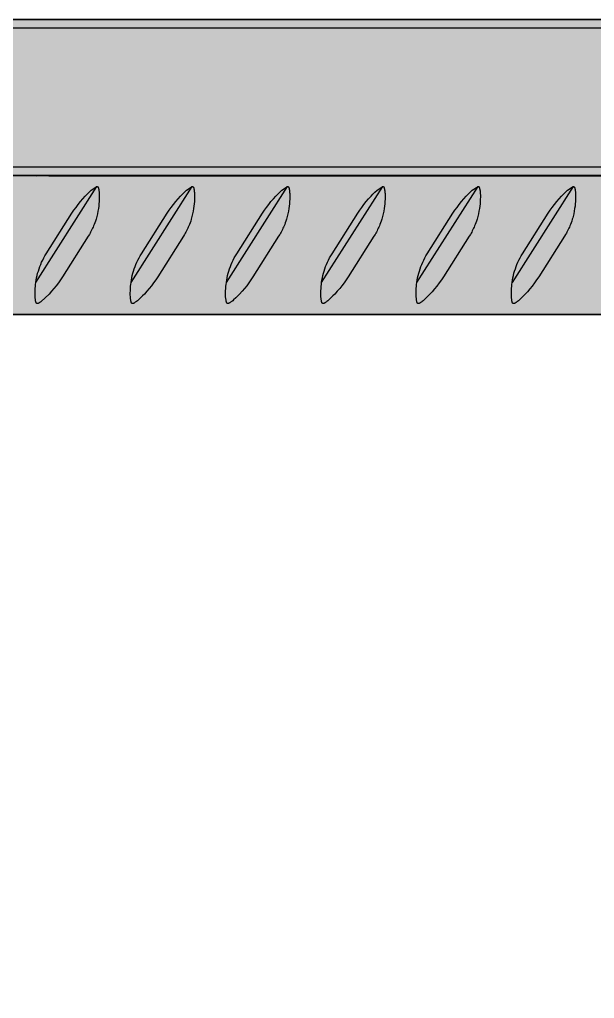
# Model space of a CAD drawing. Header units: millimetres. Extents: x -8 to 1608, y -703 to 404.
# Drawn here: x 1388.2 to 1454.6, y 291 to 404 of the extents above; entities that cross this region are included whole.
import ezdxf

# ---------------------------------------------------------------- set-up
doc = ezdxf.new("R2010")
doc.units = ezdxf.units.MM
doc.layers.add('Blocks', color=7, linetype='Continuous')
doc.layers.add('Blocks$Fill', color=7, linetype='Continuous', true_color=0xffffff)
doc.layers.add('Blocks$Inner', color=7, linetype='Continuous', lineweight=25, true_color=0x007f00)
doc.layers.add('Blocks$Outline', color=7, linetype='Continuous', lineweight=35, true_color=0xff3f3f)

# ---------------------------------------------------------------- blocks, each defined once
blk = doc.blocks.new('Rebar Coffee Table Side')
at = {"layer": 'Blocks$Fill'}
h = blk.add_hatch(color=256, dxfattribs=at)
h.paths.add_polyline_path([(94.85, 185.25), (95.1, 184.98), (108.8, 184.98), (550.85, 184.98), (550.85, 4), (550.85, 1.93), (550.85, 1.86), (550.86, 1.8), (550.87, 1.73), (550.88, 1.66), (550.89, 1.59), (550.91, 1.53), (550.92, 1.46), (550.94, 1.39), (550.97, 1.33), (550.99, 1.27), (551.02, 1.2), (551.04, 1.14), (551.07, 1.08), (551.11, 1.02), (551.14, 0.96), (551.18, 0.9), (551.22, 0.85), (551.26, 0.79), (551.3, 0.74), (551.34, 0.69), (551.39, 0.63), (551.44, 0.59), (551.49, 0.54), (551.54, 0.49), (551.59, 0.45), (551.64, 0.41), (551.7, 0.37), (551.75, 0.33), (551.81, 0.29), (551.87, 0.26), (551.93, 0.22), (551.99, 0.19), (552.05, 0.17), (552.12, 0.14), (552.18, 0.12), (552.25, 0.09), (552.31, 0.07), (552.38, 0.06), (552.44, 0.04), (552.51, 0.03), (552.58, 0.02), (552.65, 0.01), (552.71, 0), (552.78, 0), (552.85, 0), (564.92, 0), (564.99, 0), (565.05, 0.01), (565.12, 0.02), (565.19, 0.03), (565.26, 0.04), (565.32, 0.06), (565.39, 0.07), (565.46, 0.09), (565.52, 0.12), (565.58, 0.14), (565.65, 0.17), (565.71, 0.19), (565.77, 0.22), (565.83, 0.26), (565.89, 0.29), (565.95, 0.33), (566, 0.37), (566.06, 0.41), (566.11, 0.45), (566.16, 0.49), (566.22, 0.54), (566.26, 0.59), (566.31, 0.63), (566.36, 0.69), (566.4, 0.74), (566.44, 0.79), (566.48, 0.85), (566.52, 0.9), (566.56, 0.96), (566.59, 1.02), (566.63, 1.08), (566.66, 1.14), (566.68, 1.2), (566.71, 1.27), (566.73, 1.33), (566.76, 1.39), (566.78, 1.46), (566.79, 1.53), (566.81, 1.59), (566.82, 1.66), (566.83, 1.73), (566.84, 1.8), (566.85, 1.86), (566.85, 1.93), (566.85, 2), (566.85, 397), (559.35, 397), (550.85, 397), (550.85, 385.98), (429.14, 385.98), (428.89, 386), (546.85, 386), (547.85, 387), (547.85, 403), (546.85, 404), (98.85, 404), (97.85, 403), (97.85, 387), (98.85, 386), (216.81, 386), (216.57, 385.98), (95.1, 385.98), (94.85, 385.72), (94.85, 397), (91.78, 397), (87.79, 397), (86.36, 397), (78.85, 397), (78.85, 3), (78.85, 1.93), (78.85, 1.86), (78.86, 1.8), (78.87, 1.73), (78.88, 1.66), (78.89, 1.59), (78.91, 1.53), (78.92, 1.46), (78.94, 1.39), (78.97, 1.33), (78.99, 1.27), (79.02, 1.2), (79.04, 1.14), (79.07, 1.08), (79.11, 1.02), (79.14, 0.96), (79.18, 0.9), (79.22, 0.85), (79.26, 0.79), (79.3, 0.74), (79.34, 0.69), (79.39, 0.63), (79.44, 0.59), (79.49, 0.54), (79.54, 0.49), (79.59, 0.45), (79.64, 0.41), (79.7, 0.37), (79.75, 0.33), (79.81, 0.29), (79.87, 0.26), (79.93, 0.22), (79.99, 0.19), (80.05, 0.17), (80.12, 0.14), (80.18, 0.12), (80.25, 0.09), (80.31, 0.07), (80.38, 0.06), (80.44, 0.04), (80.51, 0.03), (80.58, 0.02), (80.65, 0.01), (80.71, 0), (80.78, 0), (80.85, 0), (92.92, 0), (92.99, 0), (93.05, 0.01), (93.12, 0.02), (93.19, 0.03), (93.26, 0.04), (93.32, 0.06), (93.39, 0.07), (93.46, 0.09), (93.52, 0.12), (93.58, 0.14), (93.65, 0.17), (93.71, 0.19), (93.77, 0.22), (93.83, 0.26), (93.89, 0.29), (93.95, 0.33), (94, 0.37), (94.06, 0.41), (94.11, 0.45), (94.16, 0.49), (94.22, 0.54), (94.26, 0.59), (94.31, 0.63), (94.36, 0.69), (94.4, 0.74), (94.44, 0.79), (94.48, 0.85), (94.52, 0.9), (94.56, 0.96), (94.59, 1.02), (94.63, 1.08), (94.66, 1.14), (94.68, 1.2), (94.71, 1.27), (94.73, 1.33), (94.76, 1.39), (94.78, 1.46), (94.79, 1.53), (94.81, 1.59), (94.82, 1.66), (94.83, 1.73), (94.84, 1.8), (94.85, 1.86), (94.85, 1.93), (94.85, 2)], flags=0)
h.paths.add_polyline_path([(322.15, 200.98), (95.1, 200.98), (94.85, 200.72), (94.85, 370.25), (95.1, 369.98), (108.8, 369.98), (550.85, 369.98), (550.85, 200.98), (404.73, 200.98), (323.64, 200.98)], flags=0)
at = {"layer": 'Blocks$Inner'}
for p, q in [((428.89, 386), (429.14, 385.98)), ((489.69, 384.74), (482.63, 373.65))]:
    blk.add_line(p, q, dxfattribs=at)
for points in [[(97.85, 403), (98.85, 404), (546.85, 404), (547.85, 403)], [(482.67, 373.92), (482.72, 374.19), (482.77, 374.45), (482.84, 374.72), (482.92, 374.98), (483, 375.24), (483.09, 375.5), (483.19, 375.75), (483.3, 376.01), (483.42, 376.25), (483.55, 376.49), (483.68, 376.73), (483.83, 376.97), (486.8, 381.64), (487.03, 381.99), (487.27, 382.33), (487.52, 382.67), (487.78, 383), (488.06, 383.32), (488.34, 383.63), (488.56, 383.86), (488.79, 384.09), (489.03, 384.31), (489.69, 384.74), (489.7, 384.74), (489.7, 384.74), (489.7, 384.74), (489.71, 384.74), (489.71, 384.74), (489.72, 384.74), (489.72, 384.74), (489.72, 384.74), (489.73, 384.74), (489.73, 384.74), (489.73, 384.73), (489.74, 384.73), (489.74, 384.73), (489.75, 384.73), (489.75, 384.73), (489.75, 384.73), (489.75, 384.73), (489.76, 384.73), (489.76, 384.72), (489.76, 384.72), (489.77, 384.72), (489.77, 384.72), (489.77, 384.72), (489.77, 384.71), (489.78, 384.71), (489.78, 384.71), (489.78, 384.71), (489.79, 384.7), (489.79, 384.7), (489.79, 384.7), (489.79, 384.69), (489.8, 384.69), (489.8, 384.69), (489.8, 384.68), (489.81, 384.68), (489.81, 384.68), (489.81, 384.67), (489.81, 384.67), (489.82, 384.66), (489.82, 384.66), (489.82, 384.66), (489.83, 384.65), (489.83, 384.64), (489.84, 384.63), (489.84, 384.62), (489.84, 384.61), (489.85, 384.59), (489.85, 384.58), (489.86, 384.57), (489.87, 384.54), (489.87, 384.52), (489.88, 384.47), (489.89, 384.43), (489.9, 384.38), (489.91, 384.34), (489.92, 384.24), (489.93, 384.15), (489.94, 384.05), (489.95, 383.94), (489.96, 383.72), (489.96, 383.5), (489.95, 383.26), (489.94, 383.01), (489.92, 382.74), (489.89, 382.46), (489.85, 382.18), (489.8, 381.88), (489.74, 381.58), (489.7, 381.43), (489.66, 381.27), (489.62, 381.12), (489.58, 380.97), (489.51, 380.75), (489.44, 380.54), (489.37, 380.35), (489.3, 380.2), (489.24, 380.05), (489.17, 379.91), (489.1, 379.76), (489.03, 379.62), (488.96, 379.48), (488.89, 379.35), (488.81, 379.21), (488.67, 378.99), (485.7, 374.32), (485.46, 373.96), (485.21, 373.6), (484.95, 373.25), (484.68, 372.91), (484.39, 372.58), (484.1, 372.26), (483.79, 371.95), (483.47, 371.66), (483.36, 371.56), (483.25, 371.47), (483.19, 371.42), (483.12, 371.37), (483.06, 371.33), (483.04, 371.32), (483.01, 371.3), (482.99, 371.29), (482.96, 371.27), (482.94, 371.26), (482.93, 371.26), (482.92, 371.25), (482.91, 371.25), (482.9, 371.24), (482.89, 371.24), (482.88, 371.24), (482.87, 371.23), (482.86, 371.23), (482.85, 371.23), (482.85, 371.23), (482.84, 371.23), (482.83, 371.22), (482.83, 371.22), (482.82, 371.22), (482.82, 371.22), (482.82, 371.22), (482.81, 371.22), (482.81, 371.22), (482.8, 371.22), (482.8, 371.22), (482.8, 371.22), (482.79, 371.22), (482.79, 371.22), (482.79, 371.22), (482.78, 371.22), (482.78, 371.22), (482.77, 371.22), (482.77, 371.22), (482.77, 371.23), (482.77, 371.23), (482.76, 371.23), (482.76, 371.23), (482.76, 371.23), (482.75, 371.23), (482.75, 371.23), (482.75, 371.23), (482.74, 371.23), (482.74, 371.24), (482.74, 371.24), (482.74, 371.24), (482.73, 371.24), (482.73, 371.24), (482.73, 371.25), (482.72, 371.25), (482.72, 371.25), (482.72, 371.25), (482.72, 371.26), (482.71, 371.26), (482.71, 371.26), (482.71, 371.26), (482.7, 371.27), (482.7, 371.27), (482.7, 371.27), (482.7, 371.27), (482.7, 371.28), (482.69, 371.28), (482.69, 371.29), (482.69, 371.29), (482.68, 371.3), (482.68, 371.3), (482.68, 371.31), (482.67, 371.32), (482.67, 371.32), (482.66, 371.33), (482.66, 371.34), (482.66, 371.35), (482.65, 371.36), (482.65, 371.37), (482.64, 371.39), (482.64, 371.4), (482.63, 371.42), (482.63, 371.45), (482.62, 371.47), (482.61, 371.5), (482.6, 371.58), (482.59, 371.66), (482.58, 371.73), (482.57, 371.81), (482.55, 372.02), (482.54, 372.24), (482.54, 372.47), (482.55, 372.7), (482.56, 372.96), (482.58, 373.22), (482.6, 373.43), (482.63, 373.65)]]:
    blk.add_lwpolyline(points, close=True, dxfattribs=at)
for points in [[(547.85, 403), (547.85, 387), (546.85, 386), (98.85, 386), (427.89, 386), (98.85, 386), (97.85, 387), (547.85, 387)], [(559.35, 397), (557.91, 397), (553.92, 397), (550.85, 397), (550.85, 385.98), (404.73, 385.98), (338.73, 385.98), (272.73, 385.98)], [(427.65, 385.98), (427.9, 386), (428.87, 386)], [(272.73, 369.98), (338.73, 369.98), (404.73, 369.98), (550.85, 369.98), (550.85, 200.98), (404.73, 200.98), (338.73, 200.98), (272.73, 200.98)], [(427.63, 373.65), (427.67, 373.92), (427.72, 374.19), (427.77, 374.45), (427.84, 374.72), (427.92, 374.98), (428, 375.24), (428.09, 375.5), (428.19, 375.75), (428.3, 376.01), (428.42, 376.25), (428.55, 376.49), (428.68, 376.73), (428.83, 376.97), (431.8, 381.64), (432.03, 381.99), (432.27, 382.33), (432.52, 382.67), (432.78, 383), (433.06, 383.32), (433.34, 383.63), (433.56, 383.86), (433.79, 384.09), (434.03, 384.31), (434.69, 384.74), (434.7, 384.74), (434.7, 384.74), (434.7, 384.74), (434.71, 384.74), (434.71, 384.74), (434.72, 384.74), (434.72, 384.74), (434.72, 384.74), (434.73, 384.74), (434.73, 384.74), (434.73, 384.73), (434.74, 384.73), (434.74, 384.73), (434.75, 384.73), (434.75, 384.73), (434.75, 384.73), (434.75, 384.73), (434.76, 384.73), (434.76, 384.72), (434.76, 384.72), (434.77, 384.72), (434.77, 384.72), (434.77, 384.72), (434.77, 384.71), (434.78, 384.71), (434.78, 384.71), (434.78, 384.71), (434.79, 384.7), (434.79, 384.7), (434.79, 384.7), (434.79, 384.69), (434.8, 384.69), (434.8, 384.69), (434.8, 384.68), (434.81, 384.68), (434.81, 384.68), (434.81, 384.67), (434.81, 384.67), (434.82, 384.66), (434.82, 384.66), (434.82, 384.66), (434.83, 384.65), (434.83, 384.64), (434.84, 384.63), (434.84, 384.62), (434.84, 384.61), (434.85, 384.59), (434.85, 384.58), (434.86, 384.57), (434.87, 384.54), (434.87, 384.52), (434.88, 384.47), (434.89, 384.43), (434.9, 384.38), (434.91, 384.34), (434.92, 384.24), (434.93, 384.15), (434.94, 384.05), (434.95, 383.94), (434.96, 383.72), (434.96, 383.5), (434.95, 383.26), (434.94, 383.01), (434.92, 382.74), (434.89, 382.46), (434.85, 382.18), (434.8, 381.88), (434.74, 381.58), (434.7, 381.43), (434.66, 381.27), (434.62, 381.12), (434.58, 380.97), (434.51, 380.75), (434.44, 380.54), (434.37, 380.35), (434.3, 380.2), (434.24, 380.05), (434.17, 379.91), (434.1, 379.76), (434.03, 379.62), (433.96, 379.48), (433.89, 379.35), (433.81, 379.21), (433.67, 378.99), (430.7, 374.32), (430.47, 373.97), (430.23, 373.63), (429.98, 373.29), (429.72, 372.96), (429.44, 372.64), (429.16, 372.33), (428.25, 371.47), (428.19, 371.42), (428.12, 371.37), (428.06, 371.33), (428.04, 371.32), (428.01, 371.3), (427.99, 371.29), (427.96, 371.27), (427.94, 371.26), (427.93, 371.26), (427.92, 371.25), (427.91, 371.25), (427.9, 371.24), (427.89, 371.24), (427.88, 371.24), (427.87, 371.23), (427.86, 371.23), (427.85, 371.23), (427.85, 371.23), (427.84, 371.23), (427.83, 371.22), (427.83, 371.22), (427.82, 371.22), (427.82, 371.22), (427.82, 371.22), (427.81, 371.22), (427.81, 371.22), (427.8, 371.22), (427.8, 371.22), (427.8, 371.22), (427.79, 371.22), (427.79, 371.22), (427.79, 371.22), (427.78, 371.22), (427.78, 371.22), (427.77, 371.22), (427.77, 371.22), (427.77, 371.23), (427.77, 371.23), (427.76, 371.23), (427.76, 371.23), (427.76, 371.23), (427.75, 371.23), (427.75, 371.23), (427.75, 371.23), (427.74, 371.23), (427.74, 371.24), (427.74, 371.24), (427.74, 371.24), (427.73, 371.24), (427.73, 371.24), (427.73, 371.25), (427.72, 371.25), (427.72, 371.25), (427.72, 371.25), (427.72, 371.26), (427.71, 371.26), (427.71, 371.26), (427.71, 371.26), (427.7, 371.27), (427.7, 371.27), (427.7, 371.27), (427.7, 371.27), (427.7, 371.28), (427.69, 371.28), (427.69, 371.29), (427.69, 371.29), (427.68, 371.3), (427.68, 371.3), (427.68, 371.31), (427.67, 371.32), (427.67, 371.32), (427.66, 371.33), (427.66, 371.34), (427.66, 371.35), (427.65, 371.36), (427.65, 371.37), (427.64, 371.39), (427.64, 371.4), (427.63, 371.42), (427.63, 371.45), (427.62, 371.47), (427.61, 371.5), (427.6, 371.58), (427.59, 371.66), (427.58, 371.73), (427.57, 371.81), (427.55, 372.02), (427.54, 372.24), (427.54, 372.47), (427.55, 372.7), (427.56, 372.96), (427.58, 373.22), (427.6, 373.43), (427.63, 373.65), (434.69, 384.74)], [(438.63, 373.65), (438.67, 373.92), (438.72, 374.19), (438.77, 374.45), (438.84, 374.72), (438.92, 374.98), (439, 375.24), (439.09, 375.5), (439.19, 375.75), (439.3, 376.01), (439.42, 376.25), (439.55, 376.49), (439.68, 376.73), (439.83, 376.97), (442.8, 381.64), (443.03, 381.99), (443.27, 382.33), (443.52, 382.67), (443.78, 383), (444.06, 383.32), (444.34, 383.63), (444.56, 383.86), (444.79, 384.09), (445.03, 384.31), (445.69, 384.74), (445.7, 384.74), (445.7, 384.74), (445.7, 384.74), (445.71, 384.74), (445.71, 384.74), (445.72, 384.74), (445.72, 384.74), (445.72, 384.74), (445.73, 384.74), (445.73, 384.74), (445.73, 384.73), (445.74, 384.73), (445.74, 384.73), (445.75, 384.73), (445.75, 384.73), (445.75, 384.73), (445.75, 384.73), (445.76, 384.73), (445.76, 384.72), (445.76, 384.72), (445.77, 384.72), (445.77, 384.72), (445.77, 384.72), (445.77, 384.71), (445.78, 384.71), (445.78, 384.71), (445.78, 384.71), (445.79, 384.7), (445.79, 384.7), (445.79, 384.7), (445.79, 384.69), (445.8, 384.69), (445.8, 384.69), (445.8, 384.68), (445.81, 384.68), (445.81, 384.68), (445.81, 384.67), (445.81, 384.67), (445.82, 384.66), (445.82, 384.66), (445.82, 384.66), (445.83, 384.65), (445.83, 384.64), (445.84, 384.63), (445.84, 384.62), (445.84, 384.61), (445.85, 384.59), (445.85, 384.58), (445.86, 384.57), (445.87, 384.54), (445.87, 384.52), (445.88, 384.47), (445.89, 384.43), (445.9, 384.38), (445.91, 384.34), (445.92, 384.24), (445.93, 384.15), (445.94, 384.05), (445.95, 383.94), (445.96, 383.72), (445.96, 383.5), (445.95, 383.26), (445.94, 383.01), (445.92, 382.74), (445.89, 382.46), (445.85, 382.18), (445.8, 381.88), (445.74, 381.58), (445.7, 381.43), (445.66, 381.27), (445.62, 381.12), (445.58, 380.97), (445.51, 380.75), (445.44, 380.54), (445.37, 380.35), (445.3, 380.2), (445.24, 380.05), (445.17, 379.91), (445.1, 379.76), (445.03, 379.62), (444.96, 379.48), (444.89, 379.35), (444.81, 379.21), (444.67, 378.99), (441.7, 374.32), (441.47, 373.97), (441.23, 373.63), (440.98, 373.29), (440.72, 372.96), (440.44, 372.64), (440.16, 372.33), (439.94, 372.1), (439.71, 371.87), (439.47, 371.66), (439.36, 371.56), (439.25, 371.47), (439.19, 371.42), (439.12, 371.37), (439.06, 371.33), (439.04, 371.32), (439.01, 371.3), (438.99, 371.29), (438.96, 371.27), (438.94, 371.26), (438.93, 371.26), (438.92, 371.25), (438.91, 371.25), (438.9, 371.24), (438.89, 371.24), (438.88, 371.24), (438.87, 371.23), (438.86, 371.23), (438.85, 371.23), (438.85, 371.23), (438.84, 371.23), (438.83, 371.22), (438.83, 371.22), (438.82, 371.22), (438.82, 371.22), (438.82, 371.22), (438.81, 371.22), (438.81, 371.22), (438.8, 371.22), (438.8, 371.22), (438.8, 371.22), (438.79, 371.22), (438.79, 371.22), (438.79, 371.22), (438.78, 371.22), (438.78, 371.22), (438.77, 371.22), (438.77, 371.22), (438.77, 371.23), (438.77, 371.23), (438.76, 371.23), (438.76, 371.23), (438.76, 371.23), (438.75, 371.23), (438.75, 371.23), (438.75, 371.23), (438.74, 371.23), (438.74, 371.24), (438.74, 371.24), (438.74, 371.24), (438.73, 371.24), (438.73, 371.24), (438.73, 371.25), (438.72, 371.25), (438.72, 371.25), (438.72, 371.25), (438.72, 371.26), (438.71, 371.26), (438.71, 371.26), (438.71, 371.26), (438.7, 371.27), (438.7, 371.27), (438.7, 371.27), (438.7, 371.27), (438.7, 371.28), (438.69, 371.28), (438.69, 371.29), (438.69, 371.29), (438.68, 371.3), (438.68, 371.3), (438.68, 371.31), (438.67, 371.32), (438.67, 371.32), (438.66, 371.33), (438.66, 371.34), (438.66, 371.35), (438.65, 371.36), (438.65, 371.37), (438.64, 371.39), (438.64, 371.4), (438.63, 371.42), (438.63, 371.45), (438.62, 371.47), (438.61, 371.5), (438.6, 371.58), (438.59, 371.66), (438.58, 371.73), (438.57, 371.81), (438.55, 372.02), (438.54, 372.24), (438.54, 372.47), (438.55, 372.7), (438.56, 372.96), (438.58, 373.22), (438.6, 373.43), (438.63, 373.65), (445.69, 384.74)], [(449.63, 373.65), (449.67, 373.92), (449.72, 374.19), (449.77, 374.45), (449.84, 374.72), (449.92, 374.98), (450, 375.24), (450.09, 375.5), (450.19, 375.75), (450.3, 376.01), (450.42, 376.25), (450.55, 376.49), (450.68, 376.73), (450.83, 376.97), (453.8, 381.64), (454.03, 381.99), (454.27, 382.33), (454.52, 382.67), (454.78, 383), (455.06, 383.32), (455.34, 383.63), (455.56, 383.86), (455.79, 384.09), (456.03, 384.31), (456.69, 384.74), (456.7, 384.74), (456.7, 384.74), (456.7, 384.74), (456.71, 384.74), (456.71, 384.74), (456.72, 384.74), (456.72, 384.74), (456.72, 384.74), (456.73, 384.74), (456.73, 384.74), (456.73, 384.73), (456.74, 384.73), (456.74, 384.73), (456.75, 384.73), (456.75, 384.73), (456.75, 384.73), (456.75, 384.73), (456.76, 384.73), (456.76, 384.72), (456.76, 384.72), (456.77, 384.72), (456.77, 384.72), (456.77, 384.72), (456.77, 384.71), (456.78, 384.71), (456.78, 384.71), (456.78, 384.71), (456.79, 384.7), (456.79, 384.7), (456.79, 384.7), (456.79, 384.69), (456.8, 384.69), (456.8, 384.69), (456.8, 384.68), (456.81, 384.68), (456.81, 384.68), (456.81, 384.67), (456.81, 384.67), (456.82, 384.66), (456.82, 384.66), (456.82, 384.66), (456.83, 384.65), (456.83, 384.64), (456.84, 384.63), (456.84, 384.62), (456.84, 384.61), (456.85, 384.59), (456.85, 384.58), (456.86, 384.57), (456.87, 384.54), (456.87, 384.52), (456.88, 384.47), (456.89, 384.43), (456.9, 384.38), (456.91, 384.34), (456.92, 384.24), (456.93, 384.15), (456.94, 384.05), (456.95, 383.94), (456.96, 383.72), (456.96, 383.5), (456.95, 383.26), (456.94, 383.01), (456.92, 382.74), (456.89, 382.46), (456.85, 382.18), (456.8, 381.88), (456.74, 381.58), (456.7, 381.43), (456.66, 381.27), (456.62, 381.12), (456.58, 380.97), (456.51, 380.75), (456.44, 380.54), (456.37, 380.35), (456.3, 380.2), (456.24, 380.05), (456.17, 379.91), (456.1, 379.76), (456.03, 379.62), (455.96, 379.48), (455.89, 379.35), (455.81, 379.21), (455.67, 378.99), (452.7, 374.32), (452.47, 373.97), (452.23, 373.63), (451.98, 373.29), (451.72, 372.96), (451.44, 372.64), (451.16, 372.33), (450.94, 372.1), (450.71, 371.87), (450.47, 371.66), (450.36, 371.56), (450.25, 371.47), (450.19, 371.42), (450.12, 371.37), (450.06, 371.33), (450.04, 371.32), (450.01, 371.3), (449.99, 371.29), (449.96, 371.27), (449.94, 371.26), (449.93, 371.26), (449.92, 371.25), (449.91, 371.25), (449.9, 371.24), (449.89, 371.24), (449.88, 371.24), (449.87, 371.23), (449.86, 371.23), (449.85, 371.23), (449.85, 371.23), (449.84, 371.23), (449.83, 371.22), (449.83, 371.22), (449.82, 371.22), (449.82, 371.22), (449.82, 371.22), (449.81, 371.22), (449.81, 371.22), (449.8, 371.22), (449.8, 371.22), (449.8, 371.22), (449.79, 371.22), (449.79, 371.22), (449.79, 371.22), (449.78, 371.22), (449.78, 371.22), (449.77, 371.22), (449.77, 371.22), (449.77, 371.23), (449.77, 371.23), (449.76, 371.23), (449.76, 371.23), (449.76, 371.23), (449.75, 371.23), (449.75, 371.23), (449.75, 371.23), (449.74, 371.23), (449.74, 371.24), (449.74, 371.24), (449.74, 371.24), (449.73, 371.24), (449.73, 371.24), (449.73, 371.25), (449.72, 371.25), (449.72, 371.25), (449.72, 371.25), (449.72, 371.26), (449.71, 371.26), (449.71, 371.26), (449.71, 371.26), (449.7, 371.27), (449.7, 371.27), (449.7, 371.27), (449.7, 371.27), (449.7, 371.28), (449.69, 371.28), (449.69, 371.29), (449.69, 371.29), (449.68, 371.3), (449.68, 371.3), (449.68, 371.31), (449.67, 371.32), (449.67, 371.32), (449.66, 371.33), (449.66, 371.34), (449.66, 371.35), (449.65, 371.36), (449.65, 371.37), (449.64, 371.39), (449.64, 371.4), (449.63, 371.42), (449.63, 371.45), (449.62, 371.47), (449.61, 371.5), (449.6, 371.58), (449.59, 371.66), (449.58, 371.73), (449.57, 371.81), (449.55, 372.02), (449.54, 372.24), (449.54, 372.47), (449.55, 372.7), (449.56, 372.96), (449.58, 373.22), (449.6, 373.43), (449.63, 373.65), (456.69, 384.74)], [(460.63, 373.65), (460.67, 373.92), (460.72, 374.19), (460.77, 374.45), (460.84, 374.72), (460.92, 374.98), (461, 375.24), (461.09, 375.5), (461.19, 375.75), (461.3, 376.01), (461.42, 376.25), (461.55, 376.49), (461.68, 376.73), (461.83, 376.97), (464.8, 381.64), (465.03, 381.99), (465.27, 382.33), (465.52, 382.67), (465.78, 383), (466.06, 383.32), (466.34, 383.63), (466.56, 383.86), (466.79, 384.09), (467.03, 384.31), (467.69, 384.74), (467.7, 384.74), (467.7, 384.74), (467.7, 384.74), (467.71, 384.74), (467.71, 384.74), (467.72, 384.74), (467.72, 384.74), (467.72, 384.74), (467.73, 384.74), (467.73, 384.74), (467.73, 384.73), (467.74, 384.73), (467.74, 384.73), (467.75, 384.73), (467.75, 384.73), (467.75, 384.73), (467.75, 384.73), (467.76, 384.73), (467.76, 384.72), (467.76, 384.72), (467.77, 384.72), (467.77, 384.72), (467.77, 384.72), (467.77, 384.71), (467.78, 384.71), (467.78, 384.71), (467.78, 384.71), (467.79, 384.7), (467.79, 384.7), (467.79, 384.7), (467.79, 384.69), (467.8, 384.69), (467.8, 384.69), (467.8, 384.68), (467.81, 384.68), (467.81, 384.68), (467.81, 384.67), (467.81, 384.67), (467.82, 384.66), (467.82, 384.66), (467.82, 384.66), (467.83, 384.65), (467.83, 384.64), (467.84, 384.63), (467.84, 384.62), (467.84, 384.61), (467.85, 384.59), (467.85, 384.58), (467.86, 384.57), (467.87, 384.54), (467.87, 384.52), (467.88, 384.47), (467.89, 384.43), (467.9, 384.38), (467.91, 384.34), (467.92, 384.24), (467.93, 384.15), (467.94, 384.05), (467.95, 383.94), (467.96, 383.72), (467.96, 383.5), (467.95, 383.26), (467.94, 383.01), (467.92, 382.74), (467.89, 382.46), (467.85, 382.18), (467.8, 381.88), (467.74, 381.58), (467.7, 381.43), (467.66, 381.27), (467.62, 381.12), (467.58, 380.97), (467.51, 380.75), (467.44, 380.54), (467.37, 380.35), (467.3, 380.2), (467.24, 380.05), (467.17, 379.91), (467.1, 379.76), (467.03, 379.62), (466.96, 379.48), (466.89, 379.35), (466.81, 379.21), (466.67, 378.99), (463.7, 374.32), (463.47, 373.97), (463.23, 373.63), (462.98, 373.29), (462.72, 372.96), (462.44, 372.64), (462.16, 372.33), (461.94, 372.1), (461.71, 371.87), (461.47, 371.66), (461.36, 371.56), (461.25, 371.47), (461.19, 371.42), (461.12, 371.37), (461.06, 371.33), (461.04, 371.32), (461.01, 371.3), (460.99, 371.29), (460.96, 371.27), (460.94, 371.26), (460.93, 371.26), (460.92, 371.25), (460.91, 371.25), (460.9, 371.24), (460.89, 371.24), (460.88, 371.24), (460.87, 371.23), (460.86, 371.23), (460.85, 371.23), (460.85, 371.23), (460.84, 371.23), (460.83, 371.22), (460.83, 371.22), (460.82, 371.22), (460.82, 371.22), (460.82, 371.22), (460.81, 371.22), (460.81, 371.22), (460.8, 371.22), (460.8, 371.22), (460.8, 371.22), (460.79, 371.22), (460.79, 371.22), (460.79, 371.22), (460.78, 371.22), (460.78, 371.22), (460.77, 371.22), (460.77, 371.22), (460.77, 371.23), (460.77, 371.23), (460.76, 371.23), (460.76, 371.23), (460.76, 371.23), (460.75, 371.23), (460.75, 371.23), (460.75, 371.23), (460.74, 371.23), (460.74, 371.24), (460.74, 371.24), (460.74, 371.24), (460.73, 371.24), (460.73, 371.24), (460.73, 371.25), (460.72, 371.25), (460.72, 371.25), (460.72, 371.25), (460.72, 371.26), (460.71, 371.26), (460.71, 371.26), (460.71, 371.26), (460.7, 371.27), (460.7, 371.27), (460.7, 371.27), (460.7, 371.27), (460.7, 371.28), (460.69, 371.28), (460.69, 371.29), (460.69, 371.29), (460.68, 371.3), (460.68, 371.3), (460.68, 371.31), (460.67, 371.32), (460.67, 371.32), (460.66, 371.33), (460.66, 371.34), (460.66, 371.35), (460.65, 371.36), (460.65, 371.37), (460.64, 371.39), (460.64, 371.4), (460.63, 371.42), (460.63, 371.45), (460.62, 371.47), (460.61, 371.5), (460.6, 371.58), (460.59, 371.66), (460.58, 371.73), (460.57, 371.81), (460.55, 372.02), (460.54, 372.24), (460.54, 372.47), (460.55, 372.7), (460.56, 372.96), (460.58, 373.22), (460.6, 373.43), (460.63, 373.65), (467.69, 384.74)], [(471.63, 373.65), (471.67, 373.92), (471.72, 374.19), (471.77, 374.45), (471.84, 374.72), (471.92, 374.98), (472, 375.24), (472.09, 375.5), (472.19, 375.75), (472.3, 376.01), (472.42, 376.25), (472.55, 376.49), (472.68, 376.73), (472.83, 376.97), (475.8, 381.64), (476.03, 381.99), (476.27, 382.33), (476.52, 382.67), (476.78, 383), (477.06, 383.32), (477.34, 383.63), (477.56, 383.86), (477.79, 384.09), (478.03, 384.31), (478.69, 384.74), (478.7, 384.74), (478.7, 384.74), (478.7, 384.74), (478.71, 384.74), (478.71, 384.74), (478.72, 384.74), (478.72, 384.74), (478.72, 384.74), (478.73, 384.74), (478.73, 384.74), (478.73, 384.73), (478.74, 384.73), (478.74, 384.73), (478.75, 384.73), (478.75, 384.73), (478.75, 384.73), (478.75, 384.73), (478.76, 384.73), (478.76, 384.72), (478.76, 384.72), (478.77, 384.72), (478.77, 384.72), (478.77, 384.72), (478.77, 384.71), (478.78, 384.71), (478.78, 384.71), (478.78, 384.71), (478.79, 384.7), (478.79, 384.7), (478.79, 384.7), (478.79, 384.69), (478.8, 384.69), (478.8, 384.69), (478.8, 384.68), (478.81, 384.68), (478.81, 384.68), (478.81, 384.67), (478.81, 384.67), (478.82, 384.66), (478.82, 384.66), (478.82, 384.66), (478.83, 384.65), (478.83, 384.64), (478.84, 384.63), (478.84, 384.62), (478.84, 384.61), (478.85, 384.59), (478.85, 384.58), (478.86, 384.57), (478.87, 384.54), (478.87, 384.52), (478.88, 384.47), (478.89, 384.43), (478.9, 384.38), (478.91, 384.34), (478.92, 384.24), (478.93, 384.15), (478.94, 384.05), (478.95, 383.94), (478.96, 383.72), (478.96, 383.5), (478.95, 383.26), (478.94, 383.01), (478.92, 382.74), (478.89, 382.46), (478.85, 382.18), (478.8, 381.88), (478.74, 381.58), (478.7, 381.43), (478.66, 381.27), (478.62, 381.12), (478.58, 380.97), (478.51, 380.75), (478.44, 380.54), (478.37, 380.35), (478.3, 380.2), (478.24, 380.05), (478.17, 379.91), (478.1, 379.76), (478.03, 379.62), (477.96, 379.48), (477.89, 379.35), (477.81, 379.21), (477.67, 378.99), (474.7, 374.32), (474.46, 373.96), (474.21, 373.6), (473.95, 373.25), (473.68, 372.91), (473.39, 372.58), (473.1, 372.26), (472.79, 371.95), (472.47, 371.66), (472.36, 371.56), (472.25, 371.47), (472.19, 371.42), (472.12, 371.37), (472.06, 371.33), (472.04, 371.32), (472.01, 371.3), (471.99, 371.29), (471.96, 371.27), (471.94, 371.26), (471.93, 371.26), (471.92, 371.25), (471.91, 371.25), (471.9, 371.24), (471.89, 371.24), (471.88, 371.24), (471.87, 371.23), (471.86, 371.23), (471.85, 371.23), (471.85, 371.23), (471.84, 371.23), (471.83, 371.22), (471.83, 371.22), (471.82, 371.22), (471.82, 371.22), (471.82, 371.22), (471.81, 371.22), (471.81, 371.22), (471.8, 371.22), (471.8, 371.22), (471.8, 371.22), (471.79, 371.22), (471.79, 371.22), (471.79, 371.22), (471.78, 371.22), (471.78, 371.22), (471.77, 371.22), (471.77, 371.22), (471.77, 371.23), (471.77, 371.23), (471.76, 371.23), (471.76, 371.23), (471.76, 371.23), (471.75, 371.23), (471.75, 371.23), (471.75, 371.23), (471.74, 371.23), (471.74, 371.24), (471.74, 371.24), (471.74, 371.24), (471.73, 371.24), (471.73, 371.24), (471.73, 371.25), (471.72, 371.25), (471.72, 371.25), (471.72, 371.25), (471.72, 371.26), (471.71, 371.26), (471.71, 371.26), (471.71, 371.26), (471.7, 371.27), (471.7, 371.27), (471.7, 371.27), (471.7, 371.27), (471.7, 371.28), (471.69, 371.28), (471.69, 371.29), (471.69, 371.29), (471.68, 371.3), (471.68, 371.3), (471.68, 371.31), (471.67, 371.32), (471.67, 371.32), (471.66, 371.33), (471.66, 371.34), (471.66, 371.35), (471.65, 371.36), (471.65, 371.37), (471.64, 371.39), (471.64, 371.4), (471.63, 371.42), (471.63, 371.45), (471.62, 371.47), (471.61, 371.5), (471.6, 371.58), (471.59, 371.66), (471.58, 371.73), (471.57, 371.81), (471.55, 372.02), (471.54, 372.24), (471.54, 372.47), (471.55, 372.7), (471.56, 372.96), (471.58, 373.22), (471.6, 373.43), (471.63, 373.65), (478.69, 384.74)]]:
    blk.add_lwpolyline(points, dxfattribs=at)
at = {"layer": 'Blocks$Outline'}
for points in [[(547.85, 403), (546.85, 404), (98.85, 404), (97.85, 403)], [(428.89, 386), (546.85, 386), (547.85, 387), (547.85, 403)], [(559.35, 397), (557.91, 397), (553.92, 397), (550.85, 397), (550.85, 385.98), (429.14, 385.98)], [(429.14, 385.98), (428.89, 386)], [(94.85, 370.25), (95.1, 369.98), (108.8, 369.98), (119.8, 369.98), (130.8, 369.98), (272.73, 369.98), (338.73, 369.98), (404.73, 369.98), (550.85, 369.98), (550.85, 200.98), (404.73, 200.98), (338.73, 200.98), (323.64, 200.98)]]:
    blk.add_lwpolyline(points, dxfattribs=at)

msp = doc.modelspace()

# ---------------------------------------------------------------- block references
at = {"layer": 'Blocks'}
msp.add_blockref('Rebar Coffee Table Side', (962.44, 0), dxfattribs=at)

doc.saveas('drawing.dxf')
